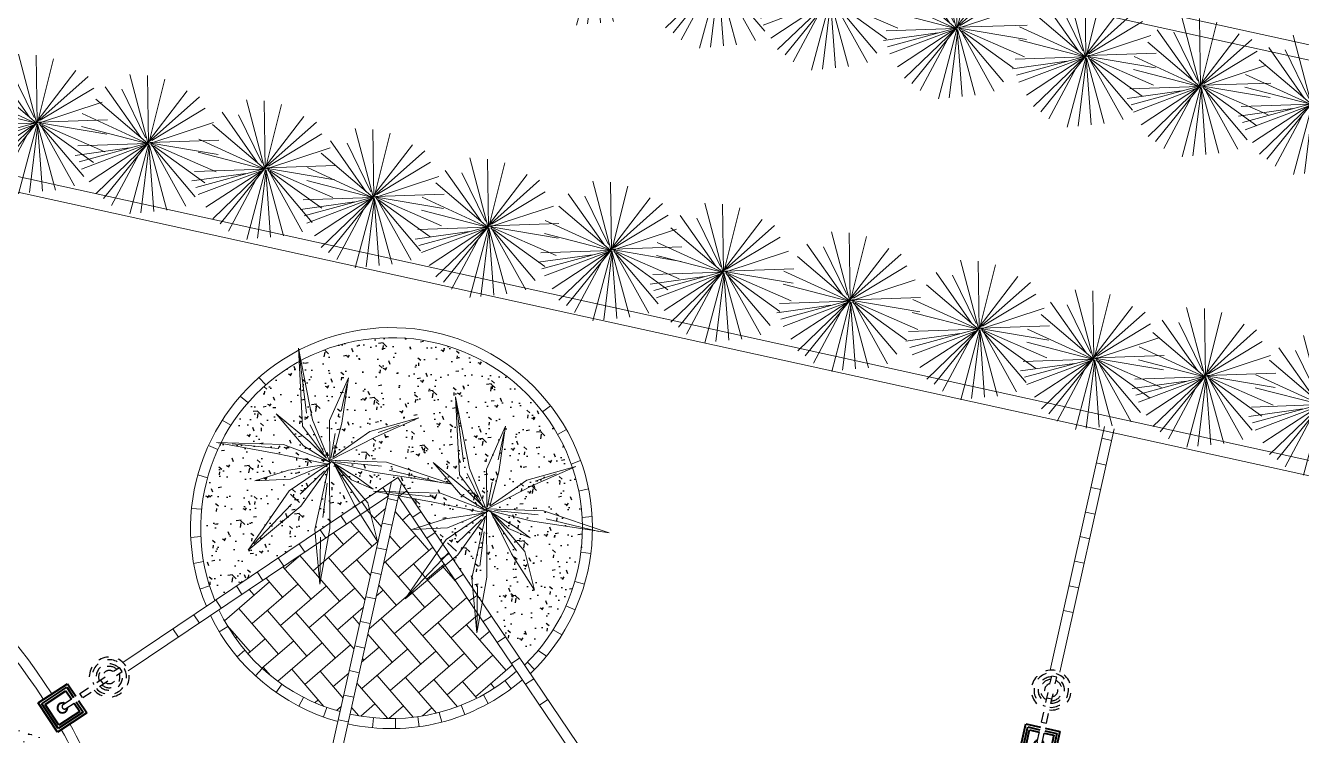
# Model space of a CAD drawing. Header units: metres. Extents: x 12093 to 20303, y 514 to 1412.
# Drawn here: x 19742.12 to 19754.78, y 698.78 to 705.83 of the extents above; entities that cross this region are included whole.
import ezdxf

# ---------------------------------------------------------------- set-up
doc = ezdxf.new("R2010")
doc.units = ezdxf.units.M
doc.linetypes.add('DASHED2', pattern=[9.525, 6.35, -3.175])
doc.layers.get('0').update_dxf_attribs({"lineweight": 13})
for name, color, linetype, lineweight in [('0-JARDI', 72, 'Continuous', 13), ('AMBI-GRASS', 104, 'Continuous', 20), ('grass', 64, 'Continuous', 13), ('JARDINERA', 132, 'Continuous', 40), ('Layer2', 43, 'Continuous', 20), ('MANZANAS-ORIGINALES', 147, 'Continuous', 9), ('SARDINEL', 52, 'Continuous', 20), ('TEX', 81, 'Continuous', 13), ('text.-piso', 35, 'Continuous', 5)]:
    doc.layers.add(name, color=color, linetype=linetype, lineweight=lineweight)
for name, color, linetype in [('LINEA1', 1, 'Continuous'), ('Proyecciones', 52, 'DASHED2'), ('textura', 61, 'Continuous')]:
    doc.layers.add(name, color=color, linetype=linetype)

# ---------------------------------------------------------------- blocks, each defined once
blk = doc.blocks.new('Arbust11')
for p, q in [((0.0378, 0.4871), (-0.0937, 0.9403)), ((0.0408, 0.4825), (0.0377, 0.9348)), ((0.0408, 0.5449), (0.1405, 0.941)), ((-0.1618, 0.888), (0.0377, 0.4856)), ((0.0439, 0.4856), (0.3088, 0.8724)), ((0.0595, 0.5199), (0.1997, 0.8474)), ((-0.0621, 0.5573), (-0.3332, 0.7944)), ((0.0377, 0.4856), (-0.274, 0.8225)), ((0.0439, 0.4794), (0.3805, 0.7788)), ((0.0283, 0.4856), (-0.3738, 0.7039)), ((-0.3488, 0.7476), (0.0408, 0.4856)), ((0.047, 0.4794), (0.4366, 0.6759)), ((0.0314, 0.4856), (-0.4049, 0.6104)), ((-0.433, 0.5262), (0.0439, 0.4825)), ((0.0533, 0.4887), (0.474, 0.5137)), ((0.0439, 0.4825), (-0.4267, 0.4669)), ((-0.0527, 0.4794), (-0.4267, 0.3952)), ((0.0408, 0.4762), (-0.3893, 0.2673)), ((0.0408, 0.47), (-0.3364, 0.2174)), ((0.0408, 0.4731), (-0.274, 0.1581)), ((0.0377, 0.4669), (-0.2117, 0.0988)), ((0.0501, 0.4544), (-0.1088, 0.0209)), ((0.0501, 0.4638), (-0.0215, 0.0146)), ((0.047, 0.4856), (0.499, 0.4263)), ((0.0501, 0.4794), (0.2901, 0.0832)), ((0.0501, 0.4731), (0.4304, 0.2454)), ((0.0533, 0.47), (0.1935, 0.0177)), ((0.0533, 0.4451), (0.0907, 0.0271)), ((0.0564, 0.4762), (0.3649, 0.1425)), ((0.072, 0.4762), (0.4647, 0.3484))]:
    blk.add_line(p, q)
blk = doc.blocks.new('fghgg')
at = {"layer": 'JARDINERA'}
for p, q in [((19983.662, 670.535), (19983.662, 670.882)), ((19983.662, 670.882), (19983.811, 670.882)), ((19983.687, 670.56), (19983.687, 670.857)), ((19983.687, 670.857), (19983.811, 670.857)), ((19983.712, 670.585), (19983.712, 670.832)), ((19983.712, 670.832), (19983.811, 670.832)), ((19983.86, 670.882), (19984.009, 670.882)), ((19983.86, 670.857), (19983.984, 670.857)), ((19983.86, 670.832), (19983.959, 670.832)), ((19983.959, 670.832), (19983.959, 670.585)), ((19983.984, 670.857), (19983.984, 670.56)), ((19984.009, 670.882), (19984.009, 670.535)), ((19984.009, 670.535), (19983.662, 670.535)), ((19983.984, 670.56), (19983.687, 670.56)), ((19983.959, 670.585), (19983.712, 670.585))]:
    blk.add_line(p, q, dxfattribs=at)
blk.add_arc((19983.835, 670.708), 0.0495, 120, 60, dxfattribs=at)
at = {"layer": 'Proyecciones', "ltscale": 0.005}
for p, q in [((19983.86, 671.401), (19983.811, 671.401)), ((19983.811, 670.733), (19983.811, 671.401)), ((19983.86, 670.733), (19983.86, 671.401)), ((19983.86, 671.178), (19983.811, 671.178)), ((19983.86, 670.931), (19983.811, 670.931))]:
    blk.add_line(p, q, dxfattribs=at)
for centre, radius, start, end in [((19983.835, 671.265), 0.198, 277.1808, 262.8192), ((19983.835, 671.265), 0.171, 278.2989, 261.7011), ((19983.835, 671.265), 0.131, 100.8934, 259.1066), ((19983.835, 671.265), 0.106, 103.4749, 256.5251), ((19983.835, 671.265), 0.0657, 112.1279, 247.8721), ((19983.835, 671.265), 0.131, 280.8934, 79.1066), ((19983.835, 671.265), 0.106, 283.4749, 76.5251), ((19983.835, 671.265), 0.0657, 292.1279, 67.8721), ((19983.835, 670.733), 0.0247, 180, 0)]:
    blk.add_arc(centre, radius, start, end, dxfattribs=at)
at = {"layer": 'SARDINEL'}
blk.add_line((19983.712, 670.585), (19983.712, 670.585), dxfattribs=at)
blk = doc.blocks.new('gfgfhfhg')
at = {"layer": 'JARDINERA'}
for p, q in [((19970.515, 670.071), (19970.515, 670.417)), ((19970.515, 670.417), (19970.663, 670.417)), ((19970.54, 670.096), (19970.54, 670.392)), ((19970.54, 670.392), (19970.663, 670.392)), ((19970.713, 670.417), (19970.861, 670.417)), ((19970.713, 670.392), (19970.836, 670.392)), ((19970.836, 670.392), (19970.836, 670.096)), ((19970.861, 670.417), (19970.861, 670.071)), ((19970.564, 670.12), (19970.564, 670.368)), ((19970.564, 670.368), (19970.663, 670.368)), ((19970.713, 670.368), (19970.812, 670.368)), ((19970.812, 670.368), (19970.812, 670.12)), ((19970.861, 670.071), (19970.515, 670.071)), ((19970.836, 670.096), (19970.54, 670.096)), ((19970.812, 670.12), (19970.564, 670.12))]:
    blk.add_line(p, q, dxfattribs=at)
blk.add_arc((19970.688, 670.244), 0.0495, 120, 60, dxfattribs=at)
at = {"layer": 'Proyecciones', "ltscale": 0.005}
for p, q in [((19970.713, 670.936), (19970.663, 670.936)), ((19970.663, 670.269), (19970.663, 670.936)), ((19970.713, 670.269), (19970.713, 670.936)), ((19970.713, 670.714), (19970.663, 670.714)), ((19970.713, 670.466), (19970.663, 670.466))]:
    blk.add_line(p, q, dxfattribs=at)
for centre, radius, start, end in [((19970.688, 670.8), 0.198, 277.1808, 262.8192), ((19970.688, 670.8), 0.171, 278.2989, 261.7011), ((19970.688, 670.8), 0.131, 100.8934, 259.1066), ((19970.688, 670.8), 0.106, 103.4749, 256.5251), ((19970.688, 670.8), 0.131, 280.8934, 79.1066), ((19970.688, 670.8), 0.106, 283.4749, 76.5251), ((19970.688, 670.8), 0.0657, 112.1279, 247.8721), ((19970.688, 670.8), 0.0657, 292.1279, 67.8721), ((19970.688, 670.269), 0.0247, 180, 0)]:
    blk.add_arc(centre, radius, start, end, dxfattribs=at)
at = {"layer": 'SARDINEL'}
blk.add_line((19970.564, 670.12), (19970.564, 670.12), dxfattribs=at)
blk = doc.blocks.new('0Q62D')
at = {"color": 0, "linetype": 'ByBlock'}
for p, q in [((-0.05, 1.11), (0.07, 0.48)), ((-0.03, 0.53), (-0.05, 1.11)), ((-0.03, 0.96), (0.02, 0.52)), ((-0.33, 0.67), (-0.16, 0.38)), ((-0.24, 0.34), (-0.33, 0.67)), ((-0.99, 0.59), (-0.35, 0.33)), ((-0.47, 0.19), (-0.99, 0.59)), ((-0.47, 0.28), (-0.92, 0.55)), ((-0.02, 0.02), (-0.03, 0.53)), ((0.02, 0.52), (0.05, 0.51)), ((0.1, 0.29), (0.34, 0.61)), ((0.34, 0.61), (0.15, 0.24)), ((0.28, 0.34), (1, 0.54)), ((1, 0.54), (0.36, 0.26)), ((1, 0.54), (0.41, 0.33)), ((-0.16, 0.38), (-0.02, 0.02)), ((0.07, 0.48), (0, 0.01)), ((-0.44, 0.21), (-0.38, 0.31)), ((-0.35, 0.33), (0, 0)), ((0, 0), (-0.24, 0.34)), ((0, 0.01), (0.1, 0.29)), ((0.36, 0.26), (0, 0.01)), ((0.03, 0.05), (0.28, 0.34)), ((0.08, 0.09), (0.31, 0.27)), ((-0.05, 0.01), (-0.47, 0.19)), ((-0.09, 0.04), (-0.36, 0.22)), ((0.15, 0.24), (0.03, 0.05)), ((-1.16, -0.15), (-0.66, 0.01)), ((-0.66, 0.01), (-0.05, 0.01)), ((-0.01, 0.01), (-0.62, -0.13)), ((0.01, 0), (-0.09, -0.29)), ((0, 0.01), (0.39, 0.1)), ((0, -0.42), (0.01, 0)), ((0.02, 0.01), (0.12, -0.52)), ((0.33, -0.36), (0.02, 0.01)), ((0.04, 0.01), (0.28, 0.02)), ((0.39, 0.1), (0.83, 0.01)), ((0.83, 0.01), (0.39, -0.02)), ((0.77, 0.01), (0.5, 0.01)), ((-1.16, -0.15), (-0.72, -0.06)), ((-0.2, -0.01), (-0.53, -0.04)), ((-0.35, -0.31), (-0.01, -0.04)), ((-0.04, -0.06), (-0.31, -0.35)), ((0, -0.03), (-0.3, -0.43)), ((-0.12, -0.23), (0, -0.03)), ((0.02, -0.06), (0.07, -0.48)), ((0.05, -0.01), (0.37, -0.3)), ((0.39, -0.02), (0.05, -0.01)), ((-0.62, -0.13), (-1.16, -0.15)), ((-0.16, -0.45), (-0.12, -0.23)), ((-0.64, -0.6), (-0.35, -0.31)), ((-0.09, -0.29), (-0.16, -0.45)), ((0.6, -0.73), (0.33, -0.36)), ((0.37, -0.3), (0.6, -0.73)), ((-0.3, -0.43), (-0.64, -0.6)), ((0.05, -1.18), (0, -0.42)), ((0.49, -0.56), (0.38, -0.38)), ((0.04, -1.08), (0.05, -0.56)), ((0.12, -0.52), (0.05, -1.18))]:
    blk.add_line(p, q, dxfattribs=at)
blk = doc.blocks.new('Arbust21')
at = {"layer": '0-JARDI'}
blk.add_blockref('0Q62D', (-0.024, -0.008), dxfattribs=at)

msp = doc.modelspace()

# ---------------------------------------------------------------- hatches: boundary and pattern name
at = {"layer": 'grass'}
h = msp.add_hatch(dxfattribs=at)
h.set_pattern_fill('AR-CONC', color=256, scale=0.002, style=0)
h.set_pattern_definition([(50, (19136.99335, 73.14804), (0.36436934, -0.03187817), [0.0381, -0.4191]), (355, (19136.99335, 73.14804), (-0.07048565, 0.38211329), [0.03048, -0.33528]), (100.451, (19137.0237, 73.1454), (0.293885, 0.35023338), [0.03238, -0.35618]), (46.1842, (19136.99335, 73.24964), (0.54215808, -0.08408466), [0.05715, -0.62865]), (96.6356, (19137.03853, 73.24264), (0.47480847, 0.4948511), [0.04857, -0.53427]), (351.184, (19136.99335, 73.24964), (0.4748092, 0.49485024), [0.04572, -0.50292]), (21, (19137.04415, 73.22424), (0.30322976, -0.20453104), [0.0381, -0.4191]), (326, (19137.04415, 73.22424), (0.12360406, 0.36837593), [0.03048, -0.33528]), (71.4514, (19137.06942, 73.2072), (0.42683298, 0.16384572), [0.03238, -0.35618]), (37.5, (19136.99335, 73.14804), (0.006177207, 0.169110078), [0, -0.331216, 0, -0.34036, 0, -0.33655]), (7.5, (19136.99335, 73.14804), (0.133639325, 0.20036115), [0, -0.194056, 0, -0.323596, 0, -0.12827]), (327.5, (19136.88007, 73.14804), (0.27118119, -0.011457488), [0, -0.127, 0, -0.39624, 0, -0.52578]), (317.5, (19136.82927, 73.14804), (0.29625836, 0.05085298), [0, -0.1651, 0, -0.263144, 0, -0.37338])])
h.paths.add_polyline_path([(19742.557, 698.683), (19741.841, 698.887), (19741.726, 698.141), (19742.889, 697.885, -0.000686), (19742.887, 697.892, 0.039325)])
at = {"layer": 'text.-piso', "ltscale": 5}
h = msp.add_hatch(dxfattribs=at)
h.set_pattern_fill('AR-HBONE', color=256, scale=0.05, angle=445.8762, style=0)
h.set_pattern_definition([(130.8762252, (18588.71134, -5496.03473), (-0.282110441, 0.020339594), [0.6, -0.2]), (220.8762252, (18588.58045, -5495.8835), (-0.282110441, 0.020339594), [0.6, -0.2])])
h.paths.add_polyline_path([(19744.038, 700.023, 0.217529), (19745.241, 699.013), (19745.719, 701.155)])
h.paths.add_polyline_path([(19745.82, 701.15), (19745.338, 698.989, 0.238763), (19746.992, 699.414)])
at = {"layer": 'textura', "ltscale": 5}
h = msp.add_hatch(dxfattribs=at)
h.set_pattern_fill('AR-CONC', color=256, scale=0.002, angle=450, style=0)
h.set_pattern_definition([(140, (0, 0), (0.031878171, 0.364369338), [0.0381, -0.4191]), (85, (0, 0), (-0.382113286, -0.070485652), [0.03048, -0.33528]), (190.451, (0.00266, 0.03036), (-0.3502333756, 0.2938850033), [0.03238, -0.35618]), (136.1842, (-0.1016, 0), (0.084084656, 0.542158082), [0.05715, -0.62865]), (186.6356, (-0.0946, 0.0452), (-0.494851112, 0.474808469), [0.04857, -0.53427]), (81.184, (-0.1016, 0), (-0.494850236, 0.474809212), [0.04572, -0.50292]), (111, (-0.0762, 0.0508), (0.204531037, 0.3032297597), [0.0381, -0.4191]), (56, (-0.0762, 0.0508), (-0.368375932, 0.123604057), [0.03048, -0.33528]), (161.4514, (-0.05916, 0.07607), (-0.1638457154, 0.4268329815), [0.03238, -0.35618]), (127.5, (0, 0), (-0.16911007775, 0.0061772065), [0, -0.331216, 0, -0.34036, 0, -0.33655]), (97.5, (0, 0), (-0.2003611496, 0.133639325), [0, -0.194056, 0, -0.323596, 0, -0.12827]), (57.5, (0, -0.11328), (0.011457488, 0.2711811903), [0, -0.127, 0, -0.39624, 0, -0.52578]), (47.5, (0, -0.16408), (-0.050852982, 0.2962583628), [0, -0.1651, 0, -0.263144, 0, -0.37338])])
h.paths.add_polyline_path([(19743.997, 700.116), (19745.814, 701.339), (19747.07, 699.476, 1.881097)])

# ---------------------------------------------------------------- linework, layer by layer
at = {"layer": 'Layer2'}
for centre, radius, start, end in [((19737.694, 696.192), 5.464, 32.586, 77.2113), ((19737.694, 696.192), 5.564, 32.6006, 77.2155), ((19737.697, 696.193), 5.561, 18.1117, 29.032), ((19737.696, 696.193), 5.461, 18.1248, 28.9516)]:
    msp.add_arc(centre, radius, start, end, dxfattribs=at)
at = {"layer": 'MANZANAS-ORIGINALES'}
for p, q in [((19813.089, 692.82), (19715.343, 714.326)), ((19812.91, 692.706), (19715.311, 714.18)), ((19812.077, 688.917), (19714.477, 710.391)), ((19812.191, 688.738), (19714.445, 710.244))]:
    msp.add_line(p, q, dxfattribs=at)
at = {"layer": 'text.-piso', "ltscale": 5}
for p, q in [((19744.502, 702.257), (19744.433, 702.33)), ((19744.325, 702.081), (19744.25, 702.146)), ((19747.328, 702.05), (19747.248, 701.991)), ((19744.156, 701.856), (19744.07, 701.907)), ((19747.485, 701.815), (19747.397, 701.766)), ((19752.282, 699.425), (19752.821, 701.844)), ((19752.38, 699.405), (19752.918, 701.822)), ((19744.026, 701.617), (19743.934, 701.657)), ((19752.795, 701.727), (19752.892, 701.706)), ((19747.626, 701.506), (19747.532, 701.471)), ((19752.74, 701.483), (19752.838, 701.462)), ((19745.814, 701.339), (19743.085, 699.502)), ((19743.924, 701.336), (19743.828, 701.364)), ((19744.645, 696.35), (19745.751, 701.297)), ((19744.743, 696.327), (19745.85, 701.284)), ((19745.814, 701.339), (19747.678, 698.575)), ((19745.719, 701.155), (19743.139, 699.418)), ((19745.719, 701.155), (19745.663, 701.238)), ((19745.82, 701.15), (19745.903, 701.206)), ((19745.82, 701.15), (19747.597, 698.517)), ((19747.704, 701.226), (19747.606, 701.204)), ((19752.686, 701.239), (19752.784, 701.218)), ((19743.866, 701.025), (19743.766, 701.029)), ((19745.512, 701.015), (19745.456, 701.098)), ((19745.713, 701.129), (19745.811, 701.108)), ((19745.304, 700.876), (19745.248, 700.959)), ((19745.96, 700.943), (19746.043, 700.999)), ((19747.739, 700.952), (19747.64, 700.942)), ((19752.632, 700.995), (19752.729, 700.974)), ((19745.097, 700.736), (19745.041, 700.819)), ((19745.659, 700.885), (19745.756, 700.864)), ((19745.745, 700.835), (19745.745, 700.835)), ((19745.745, 700.835), (19745.745, 700.835)), ((19746.1, 700.736), (19746.183, 700.791)), ((19743.758, 700.742), (19743.858, 700.751)), ((19744.889, 700.596), (19744.834, 700.679)), ((19745.604, 700.641), (19745.702, 700.62)), ((19752.577, 700.751), (19752.675, 700.73)), ((19744.682, 700.457), (19744.626, 700.54)), ((19746.24, 700.528), (19746.323, 700.584)), ((19747.727, 700.582), (19747.628, 700.598)), ((19752.523, 700.507), (19752.621, 700.486)), ((19743.787, 700.484), (19743.885, 700.503)), ((19744.475, 700.317), (19744.419, 700.4)), ((19745.55, 700.398), (19745.647, 700.376)), ((19743.85, 700.231), (19743.945, 700.261)), ((19744.267, 700.178), (19744.211, 700.261)), ((19746.38, 700.321), (19746.463, 700.377)), ((19747.664, 700.278), (19747.568, 700.307)), ((19752.469, 700.263), (19752.566, 700.242)), ((19745.495, 700.154), (19745.593, 700.132)), ((19746.52, 700.114), (19746.602, 700.17)), ((19744.062, 700.04), (19744.007, 700.123)), ((19747.572, 700.026), (19747.48, 700.065)), ((19752.414, 700.019), (19752.512, 699.998)), ((19743.844, 699.893), (19743.788, 699.976)), ((19745.441, 699.91), (19745.538, 699.888)), ((19746.659, 699.907), (19746.742, 699.963)), ((19743.637, 699.753), (19743.581, 699.836)), ((19744.127, 699.858), (19744.042, 699.806)), ((19746.799, 699.699), (19746.882, 699.755)), ((19747.44, 699.777), (19747.354, 699.827)), ((19744.295, 699.623), (19744.218, 699.559)), ((19745.386, 699.666), (19745.484, 699.644)), ((19747.205, 699.622), (19747.286, 699.563)), ((19746.939, 699.492), (19747.022, 699.548)), ((19747.169, 699.433), (19747.1, 699.506)), ((19744.468, 699.442), (19744.4, 699.368)), ((19745.332, 699.422), (19745.429, 699.4)), ((19744.663, 699.285), (19744.606, 699.203)), ((19746.936, 699.24), (19746.877, 699.32)), ((19747.079, 699.285), (19747.162, 699.341)), ((19744.878, 699.155), (19744.832, 699.067)), ((19745.277, 699.178), (19745.375, 699.156)), ((19746.661, 699.181), (19746.709, 699.093)), ((19747.219, 699.078), (19747.302, 699.134)), ((19745.107, 699.055), (19745.074, 698.961)), ((19746.223, 699.006), (19746.248, 698.909)), ((19746.442, 699.077), (19746.478, 698.984)), ((19745.223, 698.934), (19745.32, 698.912)), ((19745.57, 698.953), (19745.56, 698.853)), ((19745.789, 698.945), (19745.791, 698.845)), ((19746.01, 698.963), (19746.024, 698.864))]:
    msp.add_line(p, q, dxfattribs=at)
for centre, radius, start, end in [((19745.75, 700.833), 1.993, 313.7086, 202.8396), ((19745.75, 700.833), 1.893, 314.2263, 202.245), ((19745.745, 700.835), 1.89, 205.4189, 254.5082), ((19745.745, 700.835), 1.99, 205.8502, 254.6539), ((19745.745, 700.835), 1.89, 257.5405, 311.2554), ((19745.745, 700.835), 1.99, 257.5337, 310.8894)]:
    msp.add_arc(centre, radius, start, end, dxfattribs=at)
at = {"layer": 'textura'}
msp.add_arc((19745.75, 700.833), 1.515, 205.9428, 205.9626, dxfattribs=at)

# ---------------------------------------------------------------- block references
at = {"layer": 'AMBI-GRASS', "ltscale": 0.05, "xscale": 1.499999999998325, "yscale": 1.499999999998325, "zscale": 1.499999999998325, "rotation": 49.16166176348414}
for p in [(19748.271, 706.009), (19749.491, 705.778), (19750.602, 705.561), (19751.859, 705.276), (19753.138, 704.995), (19754.276, 704.7), (19755.381, 704.524), (19742.736, 704.335), (19743.841, 704.134), (19744.999, 703.881), (19746.075, 703.598), (19747.213, 703.304), (19748.433, 703.073), (19749.544, 702.856), (19750.801, 702.571), (19752.081, 702.29), (19753.218, 701.995), (19754.324, 701.819), (19755.482, 701.542)]:
    msp.add_blockref('Arbust11', p, dxfattribs=at)
at = {"layer": 'LINEA1', "xscale": 1.036682615631029, "yscale": 1.036682615631029, "zscale": 1.036682615631029, "rotation": 77.44387887381478}
for p in [(19745.145, 701.513), (19746.702, 701.03)]:
    msp.add_blockref('Arbust21', p, dxfattribs=at)
at = {"layer": 'TEX', "lineweight": 20}
for name, p, rotation in [('fghgg', (8183.531, 17014.506), 303.3940264516638), ('gfgfhfhg', (113.405, 4386.014), 347.4438788737021)]:
    msp.add_blockref(name, p, dxfattribs=dict(at, rotation=rotation))

doc.saveas('drawing.dxf')
